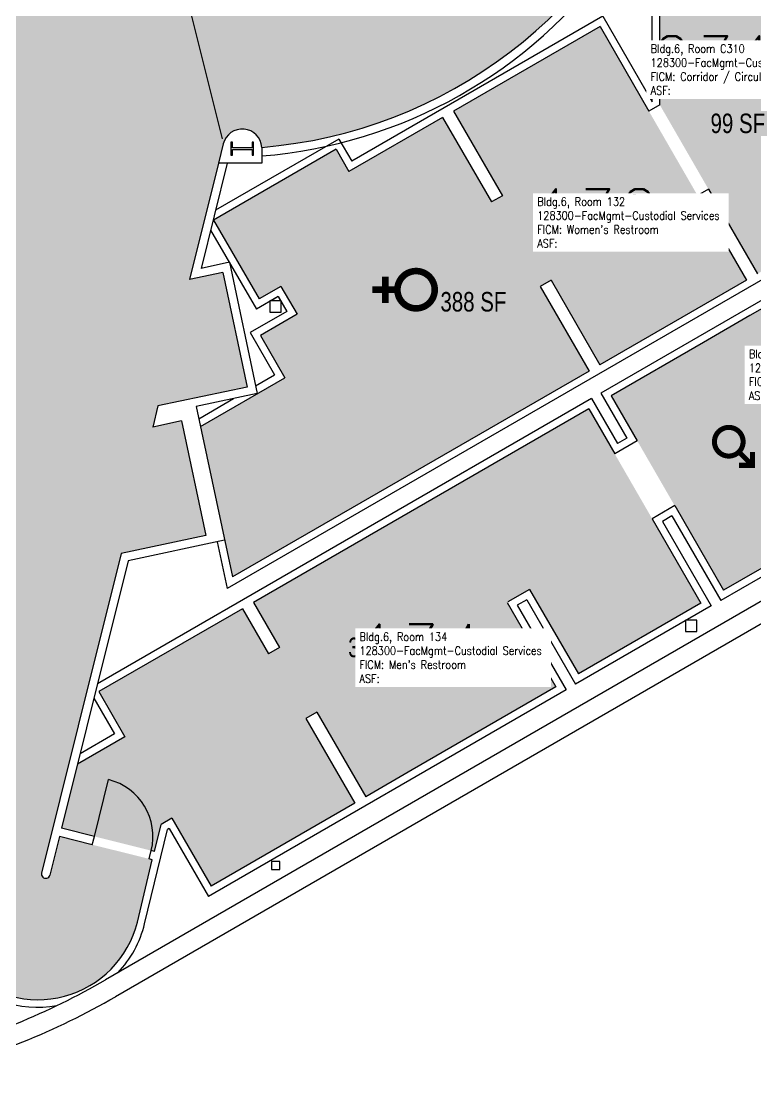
# Model space of a CAD drawing. Header units: inches. Extents: x -206 to 2362, y 0 to 3821.
# Drawn here: x 1212 to 1664, y 175 to 822 of the extents above; entities that cross this region are included whole.
import ezdxf
from ezdxf.enums import TextEntityAlignment as Align

# ---------------------------------------------------------------- set-up
doc = ezdxf.new("R2010")
doc.units = ezdxf.units.IN
doc.header["$LTSCALE"] = 10
doc.header["$MEASUREMENT"] = 0
doc.layers.get('0').update_dxf_attribs({"linetype": 'CONTINUOUS'})
for name, color, linetype in [('A-COLS', 5, 'CONTINUOUS'), ('A-DOOR', 2, 'CONTINUOUS'), ('A-FLOR', 3, 'CONTINUOUS'), ('A-IDEN-ICON', 4, 'CONTINUOUS'), ('A-IDEN-RNUM', 7, 'CONTINUOUS'), ('A-IDEN-SNUM', 4, 'CONTINUOUS'), ('A-IDEN-VNUM', 4, 'CONTINUOUS'), ('A-WALL', 5, 'CONTINUOUS'), ('AREA-TEXT', 3, 'CONTINUOUS'), ('Rooms-Category-Color', 7, 'CONTINUOUS'), ('Rooms-College-Color', 7, 'CONTINUOUS'), ('Rooms-Department-Color', 7, 'CONTINUOUS'), ('Rooms-Division-Color', 7, 'CONTINUOUS'), ('Rooms-Information', 7, 'CONTINUOUS')]:
    doc.layers.add(name, color=color, linetype=linetype)
doc.styles.add('AREA', font='arial.ttf', dxfattribs={"width": 0.75, "height": 24})
doc.styles.add('ROOMSNUMBER', font='txt', dxfattribs={"height": 0.03})
doc.styles.add('ROOMVNUMBER', font='simplex.shx', dxfattribs={"width": 0.85})

# ---------------------------------------------------------------- blocks, each defined once
blk = doc.blocks.new('CPMEN')
at = {"color": 0, "linetype": 'ByBlock', "const_width": 0.015}
for points in [[(0.05500000000000682, 0.00999999999999801), (0.05500000000000682, 0.04999999999999716), (0.01499999999998636, 0.04999999999999716)], [(0.01505203820042311, 0.01005203820042766), (0.05500000000000682, 0.04999999999999716)]]:
    blk.add_lwpolyline(points, dxfattribs=at)
blk.add_lwpolyline([(-0.05750000000000455, -0.02000000000000313, 1), (0.02750000000000341, -0.02000000000000313, 1)], format="xyb", close=True, dxfattribs=at)
blk = doc.blocks.new('CPWOMEN')
at = {"color": 0, "linetype": 'ByBlock', "const_width": 0.015}
blk.add_lwpolyline([(-0.03750000000002274, 0, 1), (0.04750000000001364, 0, 1)], format="xyb", close=True, dxfattribs=at)
for points in [[(0.004999999999995453, -0.03999999999999915), (0.004999999999995453, -0.1000000000000014)], [(-0.02499999999997726, -0.07000000000000028), (0.03500000000002501, -0.07000000000000028)]]:
    blk.add_lwpolyline(points, dxfattribs=at)

msp = doc.modelspace()

# ---------------------------------------------------------------- hatches: boundary and pattern name
at = {"layer": 'Rooms-Category-Color', "true_color": 0xffe090}
h = msp.add_hatch(color=41, dxfattribs=at)
edge = h.paths.add_edge_path()
edge.add_line((522.8280833726749, 1889.081822263543), (292.0621011583135, 1889.081822246779))
edge.add_line((292.0621011583135, 1889.081822246779), (292.0621774671599, 949.6570187606849))
edge.add_arc((366.0256070984283, 1332.722740717016), 390.1409184650395, 259.0716485736572, 281.2332735823581)
edge.add_line((442.0266154659912, 950.0560672427528), (442.0266938088462, 994.2170698489062))
edge.add_line((442.0266938088462, 994.2170698489062), (445.3417432857677, 994.2170698572882))
edge.add_arc((458.0682841873426, 991.5797835619346), 12.99692741855235, -80.23627871929023, 168.292461223364, ccw=False)
edge.add_arc((745.9201132249036, 1034.652668471543), 291.0625000486428, 191.0690351508575, 265.3027106782101)
edge.add_arc((734.0620212387762, 743.8318222184863), 12.00000000881914, 14.000000214144677, 176.4838967343387, ccw=False)
edge.add_line((745.705569951795, 746.734885011334), (766.5033063357696, 663.319720369298))
edge.add_line((766.5033063357696, 663.319720369298), (748.8966495385394, 667.0621308074333))
edge.add_line((748.8966495385394, 667.0621308074333), (733.9270077859983, 596.635503559839))
edge.add_line((733.9270077859983, 596.635503559839), (785.8830258352682, 585.5919110155664))
edge.add_line((785.8830258352682, 585.5919110155664), (857.4659538110718, 298.4884683941491))
edge.add_arc((854.9189275220499, 297.8534234179129), 2.625000007392669, -166.0000001429603, 13.999999966225118, ccw=False)
edge.add_line((852.3719012318179, 297.2183784465306), (846.4599349191412, 320.9299802673049))
edge.add_line((846.4599349191412, 320.9299802673049), (789.3666596924886, 306.6950279851444))
edge.add_line((789.3666596924886, 306.6950279851444), (798.5587018569931, 268.3830662048422))
edge.add_arc((859.6873326506554, 283.6241455070281), 63.00000000796349, 193.9999998851625, 377.0000001278935)
edge.add_arc((935.7291602040875, 307.0260956386085), 16.56188103800923, 27.74403708146008, 197.5082666990356, ccw=False)
edge.add_line((950.3870226470754, 314.7360224942677), (933.7984149223194, 307.6945762722753))
edge.add_line((933.7984149223194, 307.6945762722753), (954.0554437404498, 259.9720070497133))
edge.add_line((954.0554437404498, 259.9720070497133), (954.0554437180981, 189.9825093490072))
edge.add_line((954.0554437180981, 189.9825093490072), (1128.031097932719, 189.9825093713589))
edge.add_line((1128.031097932719, 189.9825093713589), (1128.031097932719, 259.9720070636831))
edge.add_line((1128.031097932719, 259.9720070636831), (1148.288126739673, 307.6945762778632))
edge.add_line((1148.288126739673, 307.6945762778632), (1131.719039383344, 314.7277365918271))
edge.add_arc((1146.314882465126, 306.8965518396478), 16.56399981558675, -17.036695201578027, 151.7848723654192, ccw=False)
edge.add_arc((1222.399209035239, 283.6241456976767), 62.99999999148631, 163.0000000302344, 345.9999997909923)
edge.add_line((1283.527839726768, 268.3830660539679), (1292.719881935976, 306.6950280047022))
edge.add_line((1292.719881935976, 306.6950280047022), (1235.626606742851, 320.9299802840687))
edge.add_line((1235.626606742851, 320.9299802840687), (1229.714640418999, 297.2183784660883))
edge.add_arc((1227.167614140506, 297.8534234425238), 2.624999997224659, 165.9999999664085, 345.9999999739555, ccw=False)
edge.add_line((1224.620587862097, 298.4884684192948), (1273.593843094073, 494.9094667690806))
edge.add_line((1273.593843094073, 494.9094667690806), (1325.549861109816, 505.9530593189411))
edge.add_line((1325.549861109816, 505.9530593189411), (1310.580219390802, 576.3796865749173))
edge.add_line((1310.580219390802, 576.3796865749173), (1292.97356257122, 572.6372761311941))
edge.add_line((1292.97356257122, 572.6372761311941), (1296.203515815549, 585.5919110267423))
edge.add_line((1296.203515815549, 585.5919110267423), (1351.021980608813, 597.2439354308881))
edge.add_line((1351.021980608813, 597.2439354308881), (1336.052338845097, 667.6705626896583))
edge.add_line((1336.052338845097, 667.6705626896583), (1315.58323528152, 663.3197204056196))
edge.add_line((1315.58323528152, 663.3197204056196), (1336.38097167667, 746.7348850420676))
edge.add_arc((1348.024520393836, 743.831822293471), 12.00000000213751, 3.516103069305416, 165.9999999956523, ccw=False)
edge.add_arc((1336.166428386145, 1034.652668478315), 291.0625000234026, 274.697289325638, 348.9309648580207)
edge.add_arc((1624.041932836993, 991.5516376989203), 12.97323463450262, -20.15379874490759, 260.1121511602333, ccw=False)
edge.add_line((1636.220831281506, 987.0818223156966), (1640.059847786091, 987.0818223184906))
edge.add_line((1640.059847786091, 987.0818223184906), (1640.059847786091, 952.4229856166057))
edge.add_arc((1716.06093448474, 1248.31838034549), 305.4999996745299, 255.5949023680287, 284.0108953559708)
edge.add_line((1790.024440369569, 951.9070958127268), (1790.024440369569, 994.9568223240785))
edge.add_line((1790.024440369569, 994.9568223240785), (1802.024440380745, 994.9568223212846))
edge.add_line((1802.024440380745, 994.9568223212846), (1802.024440369569, 1314.956822319422))
edge.add_line((1802.024440369569, 1314.956822319422), (1790.024440369569, 1314.956822322216))
edge.add_line((1790.024440369569, 1314.956822322216), (1790.024440336041, 1889.081822330598))
edge.add_line((1790.024440336041, 1889.081822330598), (1559.25845812168, 1889.081822308246))
edge.add_line((1559.25845812168, 1889.081822308246), (1576.646729393862, 1811.081822316628))
edge.add_line((1576.646729393862, 1811.081822316628), (1642.059847733937, 1811.081822316628))
edge.add_line((1642.059847733937, 1811.081822316628), (1642.059847778641, 1272.399585442152))
edge.add_line((1642.059847778641, 1272.399585442152), (1581.480138010345, 1291.258598993998))
edge.add_line((1581.480138010345, 1291.258598993998), (1537.639517570846, 1247.417978571262))
edge.add_line((1537.639517570846, 1247.417978571262), (1571.050312980078, 1216.482056903187))
edge.add_line((1571.050312980078, 1216.482056903187), (1626.180743805133, 1199.804247917142))
edge.add_line((1626.180743805133, 1199.804247917142), (1626.180743816309, 1201.926409046631))
edge.add_line((1626.180743816309, 1201.926409046631), (1636.251597504131, 1198.879819852766))
edge.add_line((1636.251597504131, 1198.879819852766), (1636.805743797682, 1157.691594820004))
edge.add_arc((1638.603380981301, 1085.714039485807), 71.99999980091143, 91.4306628849015, 148.1927715606696)
edge.add_arc((1193.794794308148, 1267.605938463735), 409.737525609874, 301.94369559614995, 339.432766706483, ccw=False)
edge.add_arc((1066.270145363172, 1494.1842907992), 669.5778584787607, 267.84082524363845, 300.94538891969245, ccw=False)
edge.add_arc((1016.128783117392, 1494.652140254711), 670.0336875073581, 239.0524034126949, 272.1309736764644, ccw=False)
edge.add_arc((882.2437715637682, 1260.2696122659), 400.2081340498538, 200.9535195853367, 238.2352973060799, ccw=False)
edge.add_arc((451.7867926409824, 1095.126635893605), 60.84061876715938, 21.22312479526014, 95.4287446635261)
edge.add_line((446.0307977413759, 1155.694361743983), (446.0307977525517, 1198.379407434259))
edge.add_line((446.0307977525517, 1198.379407434259), (446.0307977637276, 1313.694361747708))
edge.add_line((446.0307977637276, 1313.694361747708), (440.0266937827691, 1313.694361744914))
edge.add_line((440.0266937827691, 1313.694361744914), (440.0266937604174, 1811.081822260749))
edge.add_line((440.0266937604174, 1811.081822260749), (505.4398121228442, 1811.081822260749))
edge.add_line((505.4398121228442, 1811.081822260749), (522.8280833726749, 1889.081822263543))
at = {"layer": 'Rooms-Category-Color', "true_color": 0xadadad}
for points in [[(1604.710276643746, 770.7460924037732), (1664.710276666097, 666.8230439345352), (1700.710276688449, 687.6076536127366), (1700.710276677273, 765.5822223206051), (1700.710276654921, 851.8318223222159), (1604.710276654921, 851.8318223194219)], [(1561.220240916125, 607.073043928016), (1531.220240949653, 659.0345681500621), (1537.931937797926, 662.9095681509934), (1567.931937820278, 610.9480439261533), (1657.998579795472, 662.9480439168401), (1597.998579761945, 766.8710923637263), (1567.998579806648, 818.8326165997423), (1477.931937820278, 766.8326166090555), (1507.931937797926, 714.8710923870094), (1501.220240916125, 710.9960923665203), (1471.220240916125, 762.9576165997423), (1413.629551558755, 729.7076166006736), (1405.739565386437, 743.3734735571779), (1330.395355268382, 699.8734735404141), (1358.395355264656, 651.3760509439744), (1371.818749017082, 659.1260509290732), (1381.708735193126, 641.9960923665203), (1359.192074707709, 628.9960923674516), (1374.206331386231, 602.990636923816), (1322.285724162124, 573.014260365162), (1341.9545068359, 480.4799132938497)], [(1887.094358357601, 630.0943763977848), (1900.998582824133, 638.1219841274433), (1900.998582812957, 645.5822223429568), (1900.998582824133, 699.582222328987), (1825.450838058256, 699.582222328987), (1746.548070284538, 654.0276881265454), (1739.836373413913, 650.1526881200261), (1723.836373417638, 677.8655010466464), (1688.762344556861, 657.6155010410585), (1660.183506264351, 641.1155010382645), (1631.604667915963, 624.6155010466464), (1574.880003991537, 591.8655010373332), (1590.880003976636, 564.1526881135069), (1643.880003969185, 472.3539953338914), (1719.224214109592, 515.8539953143336), (1689.224214120768, 567.8155195475556), (1703.080620556138, 575.8155195484869), (1733.08062057849, 523.8539953236468), (1792.836373428814, 558.3539953292347), (1762.83637343999, 610.3155195512809), (1769.548070299439, 614.1905195522122), (1792.048070288263, 575.2193763912655), (1798.759767192416, 579.094376383815), (1810.75976718124, 558.3097666776739), (1899.094358368777, 609.3097667056136)], [(1364.197854558937, 433.2776880967431), (1348.197854562663, 460.9905010317452), (1259.863263352774, 409.9905010177754), (1275.863263360225, 382.2776880911551), (1246.728349282406, 365.4566376018338), (1236.896696682088, 326.0240328493528), (1293.989971875213, 311.7890805588104), (1298.098089347593, 328.2658398072235), (1304.809786229394, 332.1408398165368), (1328.863263375126, 290.4789953003637), (1417.197854551487, 341.4789953059517), (1387.197854562663, 393.4405195279978), (1393.909551433288, 397.3155195233412), (1423.909551433288, 345.3539953012951), (1452.44113094639, 361.8267104239203), (1540.822980958037, 412.8539952985011), (1510.822980946861, 464.8155195317231), (1524.679387404583, 472.8155195242725), (1554.679387415759, 420.8539952994324), (1630.023597522639, 464.3539953161962), (1577.023597518913, 556.1526881153695), (1561.023597522639, 583.8655010364018), (1354.909551422112, 464.8655010215007), (1370.909551429562, 437.1526881116442)]]:
    msp.add_hatch(color=253, dxfattribs=at).paths.add_polyline_path(points)
at = {"layer": 'Rooms-College-Color', "true_color": 0x80bc67}
h = msp.add_hatch(color=83, dxfattribs=at)
edge = h.paths.add_edge_path()
edge.add_line((522.8280833726749, 1889.081822263543), (292.0621011583135, 1889.081822246779))
edge.add_line((292.0621011583135, 1889.081822246779), (292.0621774671599, 949.6570187606849))
edge.add_arc((366.0256070984283, 1332.722740717016), 390.1409184650395, 259.0716485736572, 281.2332735823581)
edge.add_line((442.0266154659912, 950.0560672427528), (442.0266938088462, 994.2170698489062))
edge.add_line((442.0266938088462, 994.2170698489062), (445.3417432857677, 994.2170698572882))
edge.add_arc((458.0682841873426, 991.5797835619346), 12.99692741855235, -80.23627871929023, 168.292461223364, ccw=False)
edge.add_arc((745.9201132249036, 1034.652668471543), 291.0625000486428, 191.0690351508575, 265.3027106782101)
edge.add_arc((734.0620212387762, 743.8318222184863), 12.00000000881914, 14.000000214144677, 176.4838967343387, ccw=False)
edge.add_line((745.705569951795, 746.734885011334), (766.5033063357696, 663.319720369298))
edge.add_line((766.5033063357696, 663.319720369298), (748.8966495385394, 667.0621308074333))
edge.add_line((748.8966495385394, 667.0621308074333), (733.9270077859983, 596.635503559839))
edge.add_line((733.9270077859983, 596.635503559839), (785.8830258352682, 585.5919110155664))
edge.add_line((785.8830258352682, 585.5919110155664), (857.4659538110718, 298.4884683941491))
edge.add_arc((854.9189275220499, 297.8534234179129), 2.625000007392669, -166.0000001429603, 13.999999966225118, ccw=False)
edge.add_line((852.3719012318179, 297.2183784465306), (846.4599349191412, 320.9299802673049))
edge.add_line((846.4599349191412, 320.9299802673049), (789.3666596924886, 306.6950279851444))
edge.add_line((789.3666596924886, 306.6950279851444), (798.5587018569931, 268.3830662048422))
edge.add_arc((859.6873326506554, 283.6241455070281), 63.00000000796349, 193.9999998851625, 377.0000001278935)
edge.add_arc((935.7291602040875, 307.0260956386085), 16.56188103800923, 27.74403708146008, 197.5082666990356, ccw=False)
edge.add_line((950.3870226470754, 314.7360224942677), (933.7984149223194, 307.6945762722753))
edge.add_line((933.7984149223194, 307.6945762722753), (954.0554437404498, 259.9720070497133))
edge.add_line((954.0554437404498, 259.9720070497133), (954.0554437180981, 189.9825093490072))
edge.add_line((954.0554437180981, 189.9825093490072), (1128.031097932719, 189.9825093713589))
edge.add_line((1128.031097932719, 189.9825093713589), (1128.031097932719, 259.9720070636831))
edge.add_line((1128.031097932719, 259.9720070636831), (1148.288126739673, 307.6945762778632))
edge.add_line((1148.288126739673, 307.6945762778632), (1131.719039383344, 314.7277365918271))
edge.add_arc((1146.314882465126, 306.8965518396478), 16.56399981558675, -17.036695201578027, 151.7848723654192, ccw=False)
edge.add_arc((1222.399209035239, 283.6241456976767), 62.99999999148631, 163.0000000302344, 345.9999997909923)
edge.add_line((1283.527839726768, 268.3830660539679), (1292.719881935976, 306.6950280047022))
edge.add_line((1292.719881935976, 306.6950280047022), (1235.626606742851, 320.9299802840687))
edge.add_line((1235.626606742851, 320.9299802840687), (1229.714640418999, 297.2183784660883))
edge.add_arc((1227.167614140506, 297.8534234425238), 2.624999997224659, 165.9999999664085, 345.9999999739555, ccw=False)
edge.add_line((1224.620587862097, 298.4884684192948), (1273.593843094073, 494.9094667690806))
edge.add_line((1273.593843094073, 494.9094667690806), (1325.549861109816, 505.9530593189411))
edge.add_line((1325.549861109816, 505.9530593189411), (1310.580219390802, 576.3796865749173))
edge.add_line((1310.580219390802, 576.3796865749173), (1292.97356257122, 572.6372761311941))
edge.add_line((1292.97356257122, 572.6372761311941), (1296.203515815549, 585.5919110267423))
edge.add_line((1296.203515815549, 585.5919110267423), (1351.021980608813, 597.2439354308881))
edge.add_line((1351.021980608813, 597.2439354308881), (1336.052338845097, 667.6705626896583))
edge.add_line((1336.052338845097, 667.6705626896583), (1315.58323528152, 663.3197204056196))
edge.add_line((1315.58323528152, 663.3197204056196), (1336.38097167667, 746.7348850420676))
edge.add_arc((1348.024520393836, 743.831822293471), 12.00000000213751, 3.516103069305416, 165.9999999956523, ccw=False)
edge.add_arc((1336.166428386145, 1034.652668478315), 291.0625000234026, 274.697289325638, 348.9309648580207)
edge.add_arc((1624.041932836993, 991.5516376989203), 12.97323463450262, -20.15379874490759, 260.1121511602333, ccw=False)
edge.add_line((1636.220831281506, 987.0818223156966), (1640.059847786091, 987.0818223184906))
edge.add_line((1640.059847786091, 987.0818223184906), (1640.059847786091, 952.4229856166057))
edge.add_arc((1716.06093448474, 1248.31838034549), 305.4999996745299, 255.5949023680287, 284.0108953559708)
edge.add_line((1790.024440369569, 951.9070958127268), (1790.024440369569, 994.9568223240785))
edge.add_line((1790.024440369569, 994.9568223240785), (1802.024440380745, 994.9568223212846))
edge.add_line((1802.024440380745, 994.9568223212846), (1802.024440369569, 1314.956822319422))
edge.add_line((1802.024440369569, 1314.956822319422), (1790.024440369569, 1314.956822322216))
edge.add_line((1790.024440369569, 1314.956822322216), (1790.024440336041, 1889.081822330598))
edge.add_line((1790.024440336041, 1889.081822330598), (1559.25845812168, 1889.081822308246))
edge.add_line((1559.25845812168, 1889.081822308246), (1576.646729393862, 1811.081822316628))
edge.add_line((1576.646729393862, 1811.081822316628), (1642.059847733937, 1811.081822316628))
edge.add_line((1642.059847733937, 1811.081822316628), (1642.059847778641, 1272.399585442152))
edge.add_line((1642.059847778641, 1272.399585442152), (1581.480138010345, 1291.258598993998))
edge.add_line((1581.480138010345, 1291.258598993998), (1537.639517570846, 1247.417978571262))
edge.add_line((1537.639517570846, 1247.417978571262), (1571.050312980078, 1216.482056903187))
edge.add_line((1571.050312980078, 1216.482056903187), (1626.180743805133, 1199.804247917142))
edge.add_line((1626.180743805133, 1199.804247917142), (1626.180743816309, 1201.926409046631))
edge.add_line((1626.180743816309, 1201.926409046631), (1636.251597504131, 1198.879819852766))
edge.add_line((1636.251597504131, 1198.879819852766), (1636.805743797682, 1157.691594820004))
edge.add_arc((1638.603380981301, 1085.714039485807), 71.99999980091143, 91.4306628849015, 148.1927715606696)
edge.add_arc((1193.794794308148, 1267.605938463735), 409.737525609874, 301.94369559614995, 339.432766706483, ccw=False)
edge.add_arc((1066.270145363172, 1494.1842907992), 669.5778584787607, 267.84082524363845, 300.94538891969245, ccw=False)
edge.add_arc((1016.128783117392, 1494.652140254711), 670.0336875073581, 239.0524034126949, 272.1309736764644, ccw=False)
edge.add_arc((882.2437715637682, 1260.2696122659), 400.2081340498538, 200.9535195853367, 238.2352973060799, ccw=False)
edge.add_arc((451.7867926409824, 1095.126635893605), 60.84061876715938, 21.22312479526014, 95.4287446635261)
edge.add_line((446.0307977413759, 1155.694361743983), (446.0307977525517, 1198.379407434259))
edge.add_line((446.0307977525517, 1198.379407434259), (446.0307977637276, 1313.694361747708))
edge.add_line((446.0307977637276, 1313.694361747708), (440.0266937827691, 1313.694361744914))
edge.add_line((440.0266937827691, 1313.694361744914), (440.0266937604174, 1811.081822260749))
edge.add_line((440.0266937604174, 1811.081822260749), (505.4398121228442, 1811.081822260749))
edge.add_line((505.4398121228442, 1811.081822260749), (522.8280833726749, 1889.081822263543))
at = {"layer": 'Rooms-College-Color', "true_color": 0xadadad}
for points in [[(1604.710276643746, 770.7460924037732), (1664.710276666097, 666.8230439345352), (1700.710276688449, 687.6076536127366), (1700.710276677273, 765.5822223206051), (1700.710276654921, 851.8318223222159), (1604.710276654921, 851.8318223194219)], [(1561.220240916125, 607.073043928016), (1531.220240949653, 659.0345681500621), (1537.931937797926, 662.9095681509934), (1567.931937820278, 610.9480439261533), (1657.998579795472, 662.9480439168401), (1597.998579761945, 766.8710923637263), (1567.998579806648, 818.8326165997423), (1477.931937820278, 766.8326166090555), (1507.931937797926, 714.8710923870094), (1501.220240916125, 710.9960923665203), (1471.220240916125, 762.9576165997423), (1413.629551558755, 729.7076166006736), (1405.739565386437, 743.3734735571779), (1330.395355268382, 699.8734735404141), (1358.395355264656, 651.3760509439744), (1371.818749017082, 659.1260509290732), (1381.708735193126, 641.9960923665203), (1359.192074707709, 628.9960923674516), (1374.206331386231, 602.990636923816), (1322.285724162124, 573.014260365162), (1341.9545068359, 480.4799132938497)], [(1887.094358357601, 630.0943763977848), (1900.998582824133, 638.1219841274433), (1900.998582812957, 645.5822223429568), (1900.998582824133, 699.582222328987), (1825.450838058256, 699.582222328987), (1746.548070284538, 654.0276881265454), (1739.836373413913, 650.1526881200261), (1723.836373417638, 677.8655010466464), (1688.762344556861, 657.6155010410585), (1660.183506264351, 641.1155010382645), (1631.604667915963, 624.6155010466464), (1574.880003991537, 591.8655010373332), (1590.880003976636, 564.1526881135069), (1643.880003969185, 472.3539953338914), (1719.224214109592, 515.8539953143336), (1689.224214120768, 567.8155195475556), (1703.080620556138, 575.8155195484869), (1733.08062057849, 523.8539953236468), (1792.836373428814, 558.3539953292347), (1762.83637343999, 610.3155195512809), (1769.548070299439, 614.1905195522122), (1792.048070288263, 575.2193763912655), (1798.759767192416, 579.094376383815), (1810.75976718124, 558.3097666776739), (1899.094358368777, 609.3097667056136)], [(1364.197854558937, 433.2776880967431), (1348.197854562663, 460.9905010317452), (1259.863263352774, 409.9905010177754), (1275.863263360225, 382.2776880911551), (1246.728349282406, 365.4566376018338), (1236.896696682088, 326.0240328493528), (1293.989971875213, 311.7890805588104), (1298.098089347593, 328.2658398072235), (1304.809786229394, 332.1408398165368), (1328.863263375126, 290.4789953003637), (1417.197854551487, 341.4789953059517), (1387.197854562663, 393.4405195279978), (1393.909551433288, 397.3155195233412), (1423.909551433288, 345.3539953012951), (1452.44113094639, 361.8267104239203), (1540.822980958037, 412.8539952985011), (1510.822980946861, 464.8155195317231), (1524.679387404583, 472.8155195242725), (1554.679387415759, 420.8539952994324), (1630.023597522639, 464.3539953161962), (1577.023597518913, 556.1526881153695), (1561.023597522639, 583.8655010364018), (1354.909551422112, 464.8655010215007), (1370.909551429562, 437.1526881116442)]]:
    msp.add_hatch(color=253, dxfattribs=at).paths.add_polyline_path(points)
at = {"layer": 'Rooms-Department-Color', "true_color": 0x80bc67}
h = msp.add_hatch(color=83, dxfattribs=at)
edge = h.paths.add_edge_path()
edge.add_line((522.8280833726749, 1889.081822263543), (292.0621011583135, 1889.081822246779))
edge.add_line((292.0621011583135, 1889.081822246779), (292.0621774671599, 949.6570187606849))
edge.add_arc((366.0256070984283, 1332.722740717016), 390.1409184650395, 259.0716485736572, 281.2332735823581)
edge.add_line((442.0266154659912, 950.0560672427528), (442.0266938088462, 994.2170698489062))
edge.add_line((442.0266938088462, 994.2170698489062), (445.3417432857677, 994.2170698572882))
edge.add_arc((458.0682841873426, 991.5797835619346), 12.99692741855235, -80.23627871929023, 168.292461223364, ccw=False)
edge.add_arc((745.9201132249036, 1034.652668471543), 291.0625000486428, 191.0690351508575, 265.3027106782101)
edge.add_arc((734.0620212387762, 743.8318222184863), 12.00000000881914, 14.000000214144677, 176.4838967343387, ccw=False)
edge.add_line((745.705569951795, 746.734885011334), (766.5033063357696, 663.319720369298))
edge.add_line((766.5033063357696, 663.319720369298), (748.8966495385394, 667.0621308074333))
edge.add_line((748.8966495385394, 667.0621308074333), (733.9270077859983, 596.635503559839))
edge.add_line((733.9270077859983, 596.635503559839), (785.8830258352682, 585.5919110155664))
edge.add_line((785.8830258352682, 585.5919110155664), (857.4659538110718, 298.4884683941491))
edge.add_arc((854.9189275220499, 297.8534234179129), 2.625000007392669, -166.0000001429603, 13.999999966225118, ccw=False)
edge.add_line((852.3719012318179, 297.2183784465306), (846.4599349191412, 320.9299802673049))
edge.add_line((846.4599349191412, 320.9299802673049), (789.3666596924886, 306.6950279851444))
edge.add_line((789.3666596924886, 306.6950279851444), (798.5587018569931, 268.3830662048422))
edge.add_arc((859.6873326506554, 283.6241455070281), 63.00000000796349, 193.9999998851625, 377.0000001278935)
edge.add_arc((935.7291602040875, 307.0260956386085), 16.56188103800923, 27.74403708146008, 197.5082666990356, ccw=False)
edge.add_line((950.3870226470754, 314.7360224942677), (933.7984149223194, 307.6945762722753))
edge.add_line((933.7984149223194, 307.6945762722753), (954.0554437404498, 259.9720070497133))
edge.add_line((954.0554437404498, 259.9720070497133), (954.0554437180981, 189.9825093490072))
edge.add_line((954.0554437180981, 189.9825093490072), (1128.031097932719, 189.9825093713589))
edge.add_line((1128.031097932719, 189.9825093713589), (1128.031097932719, 259.9720070636831))
edge.add_line((1128.031097932719, 259.9720070636831), (1148.288126739673, 307.6945762778632))
edge.add_line((1148.288126739673, 307.6945762778632), (1131.719039383344, 314.7277365918271))
edge.add_arc((1146.314882465126, 306.8965518396478), 16.56399981558675, -17.036695201578027, 151.7848723654192, ccw=False)
edge.add_arc((1222.399209035239, 283.6241456976767), 62.99999999148631, 163.0000000302344, 345.9999997909923)
edge.add_line((1283.527839726768, 268.3830660539679), (1292.719881935976, 306.6950280047022))
edge.add_line((1292.719881935976, 306.6950280047022), (1235.626606742851, 320.9299802840687))
edge.add_line((1235.626606742851, 320.9299802840687), (1229.714640418999, 297.2183784660883))
edge.add_arc((1227.167614140506, 297.8534234425238), 2.624999997224659, 165.9999999664085, 345.9999999739555, ccw=False)
edge.add_line((1224.620587862097, 298.4884684192948), (1273.593843094073, 494.9094667690806))
edge.add_line((1273.593843094073, 494.9094667690806), (1325.549861109816, 505.9530593189411))
edge.add_line((1325.549861109816, 505.9530593189411), (1310.580219390802, 576.3796865749173))
edge.add_line((1310.580219390802, 576.3796865749173), (1292.97356257122, 572.6372761311941))
edge.add_line((1292.97356257122, 572.6372761311941), (1296.203515815549, 585.5919110267423))
edge.add_line((1296.203515815549, 585.5919110267423), (1351.021980608813, 597.2439354308881))
edge.add_line((1351.021980608813, 597.2439354308881), (1336.052338845097, 667.6705626896583))
edge.add_line((1336.052338845097, 667.6705626896583), (1315.58323528152, 663.3197204056196))
edge.add_line((1315.58323528152, 663.3197204056196), (1336.38097167667, 746.7348850420676))
edge.add_arc((1348.024520393836, 743.831822293471), 12.00000000213751, 3.516103069305416, 165.9999999956523, ccw=False)
edge.add_arc((1336.166428386145, 1034.652668478315), 291.0625000234026, 274.697289325638, 348.9309648580207)
edge.add_arc((1624.041932836993, 991.5516376989203), 12.97323463450262, -20.15379874490759, 260.1121511602333, ccw=False)
edge.add_line((1636.220831281506, 987.0818223156966), (1640.059847786091, 987.0818223184906))
edge.add_line((1640.059847786091, 987.0818223184906), (1640.059847786091, 952.4229856166057))
edge.add_arc((1716.06093448474, 1248.31838034549), 305.4999996745299, 255.5949023680287, 284.0108953559708)
edge.add_line((1790.024440369569, 951.9070958127268), (1790.024440369569, 994.9568223240785))
edge.add_line((1790.024440369569, 994.9568223240785), (1802.024440380745, 994.9568223212846))
edge.add_line((1802.024440380745, 994.9568223212846), (1802.024440369569, 1314.956822319422))
edge.add_line((1802.024440369569, 1314.956822319422), (1790.024440369569, 1314.956822322216))
edge.add_line((1790.024440369569, 1314.956822322216), (1790.024440336041, 1889.081822330598))
edge.add_line((1790.024440336041, 1889.081822330598), (1559.25845812168, 1889.081822308246))
edge.add_line((1559.25845812168, 1889.081822308246), (1576.646729393862, 1811.081822316628))
edge.add_line((1576.646729393862, 1811.081822316628), (1642.059847733937, 1811.081822316628))
edge.add_line((1642.059847733937, 1811.081822316628), (1642.059847778641, 1272.399585442152))
edge.add_line((1642.059847778641, 1272.399585442152), (1581.480138010345, 1291.258598993998))
edge.add_line((1581.480138010345, 1291.258598993998), (1537.639517570846, 1247.417978571262))
edge.add_line((1537.639517570846, 1247.417978571262), (1571.050312980078, 1216.482056903187))
edge.add_line((1571.050312980078, 1216.482056903187), (1626.180743805133, 1199.804247917142))
edge.add_line((1626.180743805133, 1199.804247917142), (1626.180743816309, 1201.926409046631))
edge.add_line((1626.180743816309, 1201.926409046631), (1636.251597504131, 1198.879819852766))
edge.add_line((1636.251597504131, 1198.879819852766), (1636.805743797682, 1157.691594820004))
edge.add_arc((1638.603380981301, 1085.714039485807), 71.99999980091143, 91.4306628849015, 148.1927715606696)
edge.add_arc((1193.794794308148, 1267.605938463735), 409.737525609874, 301.94369559614995, 339.432766706483, ccw=False)
edge.add_arc((1066.270145363172, 1494.1842907992), 669.5778584787607, 267.84082524363845, 300.94538891969245, ccw=False)
edge.add_arc((1016.128783117392, 1494.652140254711), 670.0336875073581, 239.0524034126949, 272.1309736764644, ccw=False)
edge.add_arc((882.2437715637682, 1260.2696122659), 400.2081340498538, 200.9535195853367, 238.2352973060799, ccw=False)
edge.add_arc((451.7867926409824, 1095.126635893605), 60.84061876715938, 21.22312479526014, 95.4287446635261)
edge.add_line((446.0307977413759, 1155.694361743983), (446.0307977525517, 1198.379407434259))
edge.add_line((446.0307977525517, 1198.379407434259), (446.0307977637276, 1313.694361747708))
edge.add_line((446.0307977637276, 1313.694361747708), (440.0266937827691, 1313.694361744914))
edge.add_line((440.0266937827691, 1313.694361744914), (440.0266937604174, 1811.081822260749))
edge.add_line((440.0266937604174, 1811.081822260749), (505.4398121228442, 1811.081822260749))
edge.add_line((505.4398121228442, 1811.081822260749), (522.8280833726749, 1889.081822263543))
at = {"layer": 'Rooms-Department-Color', "true_color": 0xacacac}
for points in [[(1604.710276643746, 770.7460924037732), (1664.710276666097, 666.8230439345352), (1700.710276688449, 687.6076536127366), (1700.710276677273, 765.5822223206051), (1700.710276654921, 851.8318223222159), (1604.710276654921, 851.8318223194219)], [(1561.220240916125, 607.073043928016), (1531.220240949653, 659.0345681500621), (1537.931937797926, 662.9095681509934), (1567.931937820278, 610.9480439261533), (1657.998579795472, 662.9480439168401), (1597.998579761945, 766.8710923637263), (1567.998579806648, 818.8326165997423), (1477.931937820278, 766.8326166090555), (1507.931937797926, 714.8710923870094), (1501.220240916125, 710.9960923665203), (1471.220240916125, 762.9576165997423), (1413.629551558755, 729.7076166006736), (1405.739565386437, 743.3734735571779), (1330.395355268382, 699.8734735404141), (1358.395355264656, 651.3760509439744), (1371.818749017082, 659.1260509290732), (1381.708735193126, 641.9960923665203), (1359.192074707709, 628.9960923674516), (1374.206331386231, 602.990636923816), (1322.285724162124, 573.014260365162), (1341.9545068359, 480.4799132938497)], [(1887.094358357601, 630.0943763977848), (1900.998582824133, 638.1219841274433), (1900.998582812957, 645.5822223429568), (1900.998582824133, 699.582222328987), (1825.450838058256, 699.582222328987), (1746.548070284538, 654.0276881265454), (1739.836373413913, 650.1526881200261), (1723.836373417638, 677.8655010466464), (1688.762344556861, 657.6155010410585), (1660.183506264351, 641.1155010382645), (1631.604667915963, 624.6155010466464), (1574.880003991537, 591.8655010373332), (1590.880003976636, 564.1526881135069), (1643.880003969185, 472.3539953338914), (1719.224214109592, 515.8539953143336), (1689.224214120768, 567.8155195475556), (1703.080620556138, 575.8155195484869), (1733.08062057849, 523.8539953236468), (1792.836373428814, 558.3539953292347), (1762.83637343999, 610.3155195512809), (1769.548070299439, 614.1905195522122), (1792.048070288263, 575.2193763912655), (1798.759767192416, 579.094376383815), (1810.75976718124, 558.3097666776739), (1899.094358368777, 609.3097667056136)], [(1364.197854558937, 433.2776880967431), (1348.197854562663, 460.9905010317452), (1259.863263352774, 409.9905010177754), (1275.863263360225, 382.2776880911551), (1246.728349282406, 365.4566376018338), (1236.896696682088, 326.0240328493528), (1293.989971875213, 311.7890805588104), (1298.098089347593, 328.2658398072235), (1304.809786229394, 332.1408398165368), (1328.863263375126, 290.4789953003637), (1417.197854551487, 341.4789953059517), (1387.197854562663, 393.4405195279978), (1393.909551433288, 397.3155195233412), (1423.909551433288, 345.3539953012951), (1452.44113094639, 361.8267104239203), (1540.822980958037, 412.8539952985011), (1510.822980946861, 464.8155195317231), (1524.679387404583, 472.8155195242725), (1554.679387415759, 420.8539952994324), (1630.023597522639, 464.3539953161962), (1577.023597518913, 556.1526881153695), (1561.023597522639, 583.8655010364018), (1354.909551422112, 464.8655010215007), (1370.909551429562, 437.1526881116442)]]:
    msp.add_hatch(color=253, dxfattribs=at).paths.add_polyline_path(points)
at = {"layer": 'Rooms-Division-Color', "true_color": 0x80bc67}
h = msp.add_hatch(color=83, dxfattribs=at)
edge = h.paths.add_edge_path()
edge.add_line((522.8280833726749, 1889.081822263543), (292.0621011583135, 1889.081822246779))
edge.add_line((292.0621011583135, 1889.081822246779), (292.0621774671599, 949.6570187606849))
edge.add_arc((366.0256070984283, 1332.722740717016), 390.1409184650395, 259.0716485736572, 281.2332735823581)
edge.add_line((442.0266154659912, 950.0560672427528), (442.0266938088462, 994.2170698489062))
edge.add_line((442.0266938088462, 994.2170698489062), (445.3417432857677, 994.2170698572882))
edge.add_arc((458.0682841873426, 991.5797835619346), 12.99692741855235, -80.23627871929023, 168.292461223364, ccw=False)
edge.add_arc((745.9201132249036, 1034.652668471543), 291.0625000486428, 191.0690351508575, 265.3027106782101)
edge.add_arc((734.0620212387762, 743.8318222184863), 12.00000000881914, 14.000000214144677, 176.4838967343387, ccw=False)
edge.add_line((745.705569951795, 746.734885011334), (766.5033063357696, 663.319720369298))
edge.add_line((766.5033063357696, 663.319720369298), (748.8966495385394, 667.0621308074333))
edge.add_line((748.8966495385394, 667.0621308074333), (733.9270077859983, 596.635503559839))
edge.add_line((733.9270077859983, 596.635503559839), (785.8830258352682, 585.5919110155664))
edge.add_line((785.8830258352682, 585.5919110155664), (857.4659538110718, 298.4884683941491))
edge.add_arc((854.9189275220499, 297.8534234179129), 2.625000007392669, -166.0000001429603, 13.999999966225118, ccw=False)
edge.add_line((852.3719012318179, 297.2183784465306), (846.4599349191412, 320.9299802673049))
edge.add_line((846.4599349191412, 320.9299802673049), (789.3666596924886, 306.6950279851444))
edge.add_line((789.3666596924886, 306.6950279851444), (798.5587018569931, 268.3830662048422))
edge.add_arc((859.6873326506554, 283.6241455070281), 63.00000000796349, 193.9999998851625, 377.0000001278935)
edge.add_arc((935.7291602040875, 307.0260956386085), 16.56188103800923, 27.74403708146008, 197.5082666990356, ccw=False)
edge.add_line((950.3870226470754, 314.7360224942677), (933.7984149223194, 307.6945762722753))
edge.add_line((933.7984149223194, 307.6945762722753), (954.0554437404498, 259.9720070497133))
edge.add_line((954.0554437404498, 259.9720070497133), (954.0554437180981, 189.9825093490072))
edge.add_line((954.0554437180981, 189.9825093490072), (1128.031097932719, 189.9825093713589))
edge.add_line((1128.031097932719, 189.9825093713589), (1128.031097932719, 259.9720070636831))
edge.add_line((1128.031097932719, 259.9720070636831), (1148.288126739673, 307.6945762778632))
edge.add_line((1148.288126739673, 307.6945762778632), (1131.719039383344, 314.7277365918271))
edge.add_arc((1146.314882465126, 306.8965518396478), 16.56399981558675, -17.036695201578027, 151.7848723654192, ccw=False)
edge.add_arc((1222.399209035239, 283.6241456976767), 62.99999999148631, 163.0000000302344, 345.9999997909923)
edge.add_line((1283.527839726768, 268.3830660539679), (1292.719881935976, 306.6950280047022))
edge.add_line((1292.719881935976, 306.6950280047022), (1235.626606742851, 320.9299802840687))
edge.add_line((1235.626606742851, 320.9299802840687), (1229.714640418999, 297.2183784660883))
edge.add_arc((1227.167614140506, 297.8534234425238), 2.624999997224659, 165.9999999664085, 345.9999999739555, ccw=False)
edge.add_line((1224.620587862097, 298.4884684192948), (1273.593843094073, 494.9094667690806))
edge.add_line((1273.593843094073, 494.9094667690806), (1325.549861109816, 505.9530593189411))
edge.add_line((1325.549861109816, 505.9530593189411), (1310.580219390802, 576.3796865749173))
edge.add_line((1310.580219390802, 576.3796865749173), (1292.97356257122, 572.6372761311941))
edge.add_line((1292.97356257122, 572.6372761311941), (1296.203515815549, 585.5919110267423))
edge.add_line((1296.203515815549, 585.5919110267423), (1351.021980608813, 597.2439354308881))
edge.add_line((1351.021980608813, 597.2439354308881), (1336.052338845097, 667.6705626896583))
edge.add_line((1336.052338845097, 667.6705626896583), (1315.58323528152, 663.3197204056196))
edge.add_line((1315.58323528152, 663.3197204056196), (1336.38097167667, 746.7348850420676))
edge.add_arc((1348.024520393836, 743.831822293471), 12.00000000213751, 3.516103069305416, 165.9999999956523, ccw=False)
edge.add_arc((1336.166428386145, 1034.652668478315), 291.0625000234026, 274.697289325638, 348.9309648580207)
edge.add_arc((1624.041932836993, 991.5516376989203), 12.97323463450262, -20.15379874490759, 260.1121511602333, ccw=False)
edge.add_line((1636.220831281506, 987.0818223156966), (1640.059847786091, 987.0818223184906))
edge.add_line((1640.059847786091, 987.0818223184906), (1640.059847786091, 952.4229856166057))
edge.add_arc((1716.06093448474, 1248.31838034549), 305.4999996745299, 255.5949023680287, 284.0108953559708)
edge.add_line((1790.024440369569, 951.9070958127268), (1790.024440369569, 994.9568223240785))
edge.add_line((1790.024440369569, 994.9568223240785), (1802.024440380745, 994.9568223212846))
edge.add_line((1802.024440380745, 994.9568223212846), (1802.024440369569, 1314.956822319422))
edge.add_line((1802.024440369569, 1314.956822319422), (1790.024440369569, 1314.956822322216))
edge.add_line((1790.024440369569, 1314.956822322216), (1790.024440336041, 1889.081822330598))
edge.add_line((1790.024440336041, 1889.081822330598), (1559.25845812168, 1889.081822308246))
edge.add_line((1559.25845812168, 1889.081822308246), (1576.646729393862, 1811.081822316628))
edge.add_line((1576.646729393862, 1811.081822316628), (1642.059847733937, 1811.081822316628))
edge.add_line((1642.059847733937, 1811.081822316628), (1642.059847778641, 1272.399585442152))
edge.add_line((1642.059847778641, 1272.399585442152), (1581.480138010345, 1291.258598993998))
edge.add_line((1581.480138010345, 1291.258598993998), (1537.639517570846, 1247.417978571262))
edge.add_line((1537.639517570846, 1247.417978571262), (1571.050312980078, 1216.482056903187))
edge.add_line((1571.050312980078, 1216.482056903187), (1626.180743805133, 1199.804247917142))
edge.add_line((1626.180743805133, 1199.804247917142), (1626.180743816309, 1201.926409046631))
edge.add_line((1626.180743816309, 1201.926409046631), (1636.251597504131, 1198.879819852766))
edge.add_line((1636.251597504131, 1198.879819852766), (1636.805743797682, 1157.691594820004))
edge.add_arc((1638.603380981301, 1085.714039485807), 71.99999980091143, 91.4306628849015, 148.1927715606696)
edge.add_arc((1193.794794308148, 1267.605938463735), 409.737525609874, 301.94369559614995, 339.432766706483, ccw=False)
edge.add_arc((1066.270145363172, 1494.1842907992), 669.5778584787607, 267.84082524363845, 300.94538891969245, ccw=False)
edge.add_arc((1016.128783117392, 1494.652140254711), 670.0336875073581, 239.0524034126949, 272.1309736764644, ccw=False)
edge.add_arc((882.2437715637682, 1260.2696122659), 400.2081340498538, 200.9535195853367, 238.2352973060799, ccw=False)
edge.add_arc((451.7867926409824, 1095.126635893605), 60.84061876715938, 21.22312479526014, 95.4287446635261)
edge.add_line((446.0307977413759, 1155.694361743983), (446.0307977525517, 1198.379407434259))
edge.add_line((446.0307977525517, 1198.379407434259), (446.0307977637276, 1313.694361747708))
edge.add_line((446.0307977637276, 1313.694361747708), (440.0266937827691, 1313.694361744914))
edge.add_line((440.0266937827691, 1313.694361744914), (440.0266937604174, 1811.081822260749))
edge.add_line((440.0266937604174, 1811.081822260749), (505.4398121228442, 1811.081822260749))
edge.add_line((505.4398121228442, 1811.081822260749), (522.8280833726749, 1889.081822263543))
at = {"layer": 'Rooms-Division-Color', "true_color": 0xadadad}
for points in [[(1604.710276643746, 770.7460924037732), (1664.710276666097, 666.8230439345352), (1700.710276688449, 687.6076536127366), (1700.710276677273, 765.5822223206051), (1700.710276654921, 851.8318223222159), (1604.710276654921, 851.8318223194219)], [(1561.220240916125, 607.073043928016), (1531.220240949653, 659.0345681500621), (1537.931937797926, 662.9095681509934), (1567.931937820278, 610.9480439261533), (1657.998579795472, 662.9480439168401), (1597.998579761945, 766.8710923637263), (1567.998579806648, 818.8326165997423), (1477.931937820278, 766.8326166090555), (1507.931937797926, 714.8710923870094), (1501.220240916125, 710.9960923665203), (1471.220240916125, 762.9576165997423), (1413.629551558755, 729.7076166006736), (1405.739565386437, 743.3734735571779), (1330.395355268382, 699.8734735404141), (1358.395355264656, 651.3760509439744), (1371.818749017082, 659.1260509290732), (1381.708735193126, 641.9960923665203), (1359.192074707709, 628.9960923674516), (1374.206331386231, 602.990636923816), (1322.285724162124, 573.014260365162), (1341.9545068359, 480.4799132938497)], [(1887.094358357601, 630.0943763977848), (1900.998582824133, 638.1219841274433), (1900.998582812957, 645.5822223429568), (1900.998582824133, 699.582222328987), (1825.450838058256, 699.582222328987), (1746.548070284538, 654.0276881265454), (1739.836373413913, 650.1526881200261), (1723.836373417638, 677.8655010466464), (1688.762344556861, 657.6155010410585), (1660.183506264351, 641.1155010382645), (1631.604667915963, 624.6155010466464), (1574.880003991537, 591.8655010373332), (1590.880003976636, 564.1526881135069), (1643.880003969185, 472.3539953338914), (1719.224214109592, 515.8539953143336), (1689.224214120768, 567.8155195475556), (1703.080620556138, 575.8155195484869), (1733.08062057849, 523.8539953236468), (1792.836373428814, 558.3539953292347), (1762.83637343999, 610.3155195512809), (1769.548070299439, 614.1905195522122), (1792.048070288263, 575.2193763912655), (1798.759767192416, 579.094376383815), (1810.75976718124, 558.3097666776739), (1899.094358368777, 609.3097667056136)], [(1364.197854558937, 433.2776880967431), (1348.197854562663, 460.9905010317452), (1259.863263352774, 409.9905010177754), (1275.863263360225, 382.2776880911551), (1246.728349282406, 365.4566376018338), (1236.896696682088, 326.0240328493528), (1293.989971875213, 311.7890805588104), (1298.098089347593, 328.2658398072235), (1304.809786229394, 332.1408398165368), (1328.863263375126, 290.4789953003637), (1417.197854551487, 341.4789953059517), (1387.197854562663, 393.4405195279978), (1393.909551433288, 397.3155195233412), (1423.909551433288, 345.3539953012951), (1452.44113094639, 361.8267104239203), (1540.822980958037, 412.8539952985011), (1510.822980946861, 464.8155195317231), (1524.679387404583, 472.8155195242725), (1554.679387415759, 420.8539952994324), (1630.023597522639, 464.3539953161962), (1577.023597518913, 556.1526881153695), (1561.023597522639, 583.8655010364018), (1354.909551422112, 464.8655010215007), (1370.909551429562, 437.1526881116442)]]:
    msp.add_hatch(color=253, dxfattribs=at).paths.add_polyline_path(points)

# ---------------------------------------------------------------- linework, layer by layer
at = {"layer": 'A-COLS'}
for p, q in [((1342.024520370178, 747.8318223045208), (1341.024520373903, 747.8318223045208)), ((1341.024520373903, 747.8318223045208), (1341.024520373903, 739.8318223035894)), ((1342.024520359002, 744.3318223035894), (1342.024520370178, 747.8318223045208)), ((1354.024520359002, 744.3318223091774), (1342.024520359002, 744.3318223035894)), ((1355.024520366453, 747.8318223045208), (1354.024520359002, 747.8318223045208)), ((1354.024520359002, 747.8318223045208), (1354.024520359002, 744.3318223091774)), ((1355.024520377629, 739.8318223035894), (1355.024520366453, 747.8318223045208)), ((1341.024520373903, 739.8318223035894), (1342.024520381354, 739.8318223035894)), ((1342.024520381354, 739.8318223035894), (1342.024520359002, 743.3318223045208)), ((1342.024520359002, 743.3318223045208), (1354.024520370178, 743.3318223017268)), ((1354.024520370178, 743.3318223017268), (1354.024520381354, 739.8318223035894)), ((1354.024520381354, 739.8318223035894), (1355.024520377629, 739.8318223035894)), ((1372.031211520545, 650.2756387875415), (1365.031211513095, 650.2756387847476)), ((1365.031211513095, 650.2756387847476), (1365.031211513095, 643.2756387828849)), ((1370.125881514512, 652.8081834479235), (1371.588046866469, 650.2756387819536)), ((1372.031211509369, 643.2756387884729), (1372.031211520545, 650.2756387875415)), ((1365.031211513095, 643.2756387828849), (1372.031211509369, 643.2756387884729)), ((1627.511133513413, 453.9105703462847), (1620.511133505963, 453.9105703518726)), ((1620.511133505963, 453.9105703518726), (1620.511133505963, 446.910570347216)), ((1627.511133513413, 453.9105703462847), (1620.511133505963, 453.9105703518726)), ((1620.511133505963, 453.9105703518726), (1620.511133505963, 446.910570347216)), ((1627.511133502237, 446.9105703500099), (1627.511133513413, 453.9105703462847)), ((1627.511133502237, 446.9105703500099), (1627.511133513413, 453.9105703462847)), ((1620.511133505963, 446.910570347216), (1627.511133502237, 446.9105703500099)), ((1620.511133505963, 446.910570347216), (1627.511133502237, 446.9105703500099)), ((1371.081448639743, 305.569050792139), (1366.081448636018, 305.569050797727)), ((1366.081448636018, 305.569050797727), (1366.081448636018, 300.5690507940017)), ((1371.081448639743, 305.569050792139), (1366.081448636018, 305.569050797727)), ((1366.081448636018, 305.569050797727), (1366.081448636018, 300.5690507940017)), ((1371.081448650919, 300.5690507995896), (1371.081448639743, 305.569050792139)), ((1371.081448650919, 300.5690507995896), (1371.081448639743, 305.569050792139)), ((1366.081448636018, 300.5690507940017), (1371.081448650919, 300.5690507995896)), ((1366.081448636018, 300.5690507940017), (1371.081448650919, 300.5690507995896))]:
    msp.add_line(p, q, dxfattribs=at)
at = {"layer": 'A-COLS', "linetype": 'Continuous'}
msp.add_line((1370.125881514512, 652.8081834479235), (1365.739385480992, 650.2756387847476), dxfattribs=at)
at = {"layer": 'A-DOOR'}
msp.add_line((1257.119449797086, 320.984981935937), (1265.831507383846, 355.9149125483818), dxfattribs=at)
msp.add_arc((1257.119449797086, 320.984981930349), 35.99999999999981, 345.9952934522762, 75.99529344417503, dxfattribs=at)
at = {"layer": 'A-FLOR'}
msp.add_line((1306.084924387746, 868.4788124556653), (1335.655386551283, 749.878166672308), dxfattribs=at)
at = {"layer": 'A-WALL'}
for p, q in [((1600.085276673548, 772.5068273660727), (1600.085276662372, 861.1270341840573)), ((1604.710276654921, 770.7460923814215), (1604.710276654921, 851.8318223194219)), ((1569.691447275691, 825.1504841032438), (1600.085276673548, 772.5068273660727)), ((1567.998579784296, 818.8326165997423), (1597.998579784296, 766.8710923832841)), ((1477.931937797926, 766.8326166006736), (1507.931937797926, 714.8710923758335)), ((1471.220240916125, 762.9576165997423), (1501.220240916125, 710.9960923721083)), ((1360.001931588165, 744.5677710701711), (1360.001931599341, 734.8318223054521)), ((1407.432432866655, 749.6913410439156), (1415.322419061325, 736.0254840902053)), ((1405.739565364085, 743.3734735571779), (1413.629551558755, 729.7076165978797)), ((1634.710276699625, 718.7845681677572), (1664.710276677273, 666.8230439373292)), ((1627.998579750769, 714.9095681444742), (1657.998579784296, 662.9480439196341)), ((1330.39535524603, 699.87347355159), (1358.39535525348, 651.3760509355925)), ((1328.583845357411, 693.7611007145606), (1356.70248775091, 645.0581834488548)), ((1537.93193778675, 662.9095681509934), (1567.931937809102, 610.9480439289473)), ((1371.818749017082, 659.1260509374551), (1381.708735193126, 641.9960923693143)), ((1531.220240927301, 659.0345681528561), (1561.220240916125, 607.073043928016)), ((1370.125881514512, 652.8081834479235), (1375.390867709182, 643.6889598607086)), ((1352.87420721259, 630.6889598644339), (1367.888463913463, 604.6835044180043)), ((1359.192074707709, 628.9960923646577), (1374.206331397407, 602.990636929404)), ((1322.2857241733, 573.0142603595741), (1374.206331397407, 602.990636929404)), ((1356.237714651041, 597.9569411943667), (1367.888463913463, 604.6835044180043)), ((1321.274646955542, 577.7710046530701), (1342.609038255177, 590.0884212213568)), ((1562.716465002857, 590.1833685287274), (1578.716465010308, 562.4705556104891)), ((1568.562136474065, 593.5583685287274), (1584.562136481516, 565.8455556076951)), ((1574.880003980361, 591.8655010345392), (1590.880003976636, 564.1526881135069)), ((1561.023597522639, 583.8655010308139), (1577.023597518913, 556.1526881125756)), ((1613.880003980361, 524.3155195419677), (1643.880003969185, 472.3539953171276)), ((1612.187136477791, 517.997652049642), (1642.187136488967, 466.036127819214)), ((1600.023597522639, 516.3155195438303), (1630.023597522639, 464.3539953161962)), ((1606.341465006582, 514.622652049642), (1636.341465017758, 462.661127822008)), ((1524.679387404583, 472.8155195354484), (1554.679387382232, 420.8539953078143)), ((1522.986519902013, 466.4976520431228), (1552.986519890837, 414.5361278210767)), ((1348.197854540311, 460.9905010233633), (1364.197854547761, 433.277688102331)), ((1354.909551422112, 464.8655010270886), (1370.909551418386, 437.1526881060563)), ((1510.822980924509, 464.8155195345171), (1540.822980935685, 412.853995309677)), ((1517.140848419629, 463.1226520459168), (1547.140848430805, 411.1611278210767)), ((1259.863263352774, 409.9905010121875), (1275.863263360225, 382.2776880967431)), ((1256.833852014504, 405.9875953816809), (1269.545395865105, 383.9705555909313)), ((1393.909551433288, 397.3155195233412), (1423.909551433288, 345.353995306883)), ((1387.197854540311, 393.4405195307918), (1417.197854540311, 341.4789953059517)), ((1304.809786218219, 332.1408398109488), (1328.86326336395, 290.4789952947758)), ((1257.118734261952, 320.9821125953458), (1236.896696670912, 326.0240328437649)), ((1303.116918726824, 325.8229723130353), (1327.170395872556, 284.1611278080381)), ((1255.848644300364, 315.8880600356497), (1235.626606709324, 320.9299802952446)), ((1293.989971864037, 311.7890805643983), (1292.049380420707, 312.2729243575595)), ((1292.719881913625, 306.6950280047022), (1290.779290459119, 307.1788717978634))]:
    msp.add_line(p, q, dxfattribs=at)
at = {"layer": 'A-WALL', "linetype": 'Continuous'}
for p, q in [((1569.691447275691, 825.1504841032438), (1415.322419061325, 736.0254840902053)), ((1567.998579784296, 818.8326165997423), (1477.931937797926, 766.8326166006736)), ((1604.710276654921, 770.7460923814215), (1597.998579784296, 766.8710923832841)), ((1471.220240916125, 762.9576165997423), (1413.629551558755, 729.7076165978797)), ((1407.432432866655, 749.6913410439156), (1331.614920726977, 705.9180799950846)), ((1336.380971654318, 746.7348850532435), (1333.413204754703, 734.8318223054521)), ((1405.739565364085, 743.3734735571779), (1330.39535524603, 699.87347355159)), ((1333.41320478823, 734.831822308246), (1315.583235247992, 663.3197204056196)), ((1338.823926418088, 734.8318222914822), (1322.70985662099, 670.2018186631612)), ((1360.001931599341, 734.8318223054521), (1333.41320478823, 734.831822308246)), ((1634.710276677273, 718.7845681565814), (1627.998579784296, 714.909568158444)), ((1507.931937797926, 714.8710923758335), (1501.220240916125, 710.9960923721083)), ((1705.335276680999, 684.9374086274765), (1338.754091407172, 473.2916626171209)), ((1721.63212660607, 681.933368533384), (1568.562136474065, 593.5583685287274)), ((1340.096077355556, 673.897373966407), (1322.70985662099, 670.2018186631612)), ((1340.096077355556, 673.897373966407), (1357.248791857623, 593.2001969064586)), ((1336.052338822745, 667.6705626868643), (1315.583235247992, 663.3197204056196)), ((1336.052338822745, 667.6705626868643), (1351.021980575286, 597.243935433682)), ((2005.024200371467, 660.6400314099155), (1264.043270810507, 232.8344922135584)), ((1537.93193778675, 662.9095681509934), (1531.220240927301, 659.0345681528561)), ((1657.998579784296, 662.9480439196341), (1567.931937809102, 610.9480439289473)), ((2017.024200371467, 653.7118281838484), (1270.043270810507, 222.4421873646788)), ((1371.818749017082, 659.1260509374551), (1358.39535525348, 651.3760509355925)), ((1688.762344568036, 657.6155010382645), (1660.183506242, 641.1155010410585)), ((1370.125881514512, 652.8081834479235), (1356.70248775091, 645.0581834488548)), ((1375.390867709182, 643.6889598607086), (1352.87420721259, 630.6889598644339)), ((1381.708735193126, 641.9960923693143), (1359.192074707709, 628.9960923646577)), ((1660.183506242, 641.1155010410585), (1631.604667915963, 624.6155010354705)), ((1631.604667915963, 624.6155010354705), (1574.880003980361, 591.8655010345392)), ((1561.220240916125, 607.073043928016), (1341.954506813549, 480.4799132994376)), ((1351.021980575286, 597.243935433682), (1296.203515782021, 585.5919110351242)), ((1562.716465002857, 590.1833685287274), (1259.045740037225, 414.8589937048964)), ((1357.248791857623, 593.2001969064586), (1319.691902148537, 585.2172335595824)), ((1296.203515782021, 585.5919110351242), (1292.973562526517, 572.637276139576)), ((1319.691902148537, 585.2172335595824), (1341.954506813549, 480.4799132994376)), ((1561.023597522639, 583.8655010308139), (1354.909551422112, 464.8655010270886)), ((1310.580219346099, 576.3796865777113), (1292.973562526517, 572.637276139576)), ((1310.580219346099, 576.3796865777113), (1325.549861087464, 505.9530593189411)), ((1590.880003976636, 564.1526881135069), (1577.023597518913, 556.1526881125756)), ((1584.562136481516, 565.8455556076951), (1578.716465010308, 562.4705556104891)), ((1613.880003980361, 524.3155195419677), (1600.023597522639, 516.3155195382424)), ((1612.187136477791, 517.997652049642), (1606.341465006582, 514.622652049642)), ((1725.109068899415, 513.9111278294586), (1642.187136488967, 466.036127819214)), ((1719.224214109592, 515.8539953143336), (1643.880003969185, 472.3539953171276)), ((1325.549861087464, 505.9530593189411), (1273.593843060546, 494.9094667718746)), ((1337.156484167092, 503.0528351026587), (1277.894255339168, 490.456259495113)), ((1332.632551520132, 502.0912435236387), (1338.754091407172, 473.2916626171209)), ((1273.593843060546, 494.9094667718746), (1247.205623554997, 389.0720990658738)), ((1277.894255339168, 490.456259495113), (1252.299676111899, 387.8020091126673)), ((1524.679387404583, 472.8155195354484), (1511.372099663131, 465.1325533906929)), ((1522.986519902013, 466.4976520431228), (1517.140848419629, 463.1226520459168)), ((1348.197854540311, 460.9905010233633), (1259.863263352774, 409.9905010121875)), ((1636.341465017758, 462.661127822008), (1552.986519890837, 414.5361278210767)), ((1630.023597522639, 464.3539953161962), (1554.679387382232, 420.8539953078143)), ((1370.909551418386, 437.1526881060563), (1364.197854547761, 433.277688102331)), ((1547.140848430805, 411.1611278210767), (1327.170395872556, 284.1611278080381)), ((1540.822980935685, 412.853995309677), (1452.44113094639, 361.8267104239203)), ((1393.909551433288, 397.3155195233412), (1387.197854540311, 393.4405195307918)), ((1247.205623554997, 389.0720990658738), (1224.620587839745, 298.4884684192948)), ((1252.299676111899, 387.8020091126673), (1236.896696670912, 326.0240328437649)), ((1275.863263360225, 382.2776880967431), (1246.728349260055, 365.4566375990398)), ((1269.545395865105, 383.9705555909313), (1248.283787681721, 371.6951603810303)), ((1452.44113094639, 361.8267104239203), (1423.909551433288, 345.353995306883)), ((1417.197854540311, 341.4789953059517), (1328.86326336395, 290.4789952947758)), ((1304.809786218219, 332.1408398109488), (1298.098089336418, 328.2658398072235)), ((1288.015457498841, 267.2641774672084), (1302.110766961239, 325.2420703307725)), ((1293.989971864037, 311.7890805643983), (1298.098089336418, 328.2658398072235)), ((1303.116918726824, 325.8229723130353), (1302.110766961239, 325.2420703307725)), ((1235.626606709324, 320.9299802952446), (1229.714640407823, 297.2183784688823)), ((1255.848644322716, 315.8880600356497), (1257.118734261952, 320.9821125953458)), ((1290.779290459119, 307.1788717978634), (1292.049380420707, 312.2729243575595)), ((1283.527839771472, 268.3830662355758), (1292.719881913625, 306.6950280047022))]:
    msp.add_line(p, q, dxfattribs=at)
for centre, radius, start, end in [((1336.166428371333, 1034.652668462601), 291.0625, 274.697289299256, 339.9430921725764), ((1336.166428371333, 1034.652668462601), 296.3125, 274.613894203741, 324.1534105328943), ((1348.024520370178, 743.8318222970702), 12, 3.516103051770385, 166.0000000043462), ((1222.399208999239, 283.6241456656717), 67.625, 163.0000000012695, 279.9309615276351), ((1222.399208999239, 283.6241456656717), 63, 163.0000000012695, 346.0000000043462), ((1227.167614112608, 297.8534234440885), 2.625000000000248, 166.0000000043462, 346.0000000043462), ((1222.399208999239, 283.6241456656717), 67.625, 316.598229607885, 346.0000000043462), ((1041.043270780705, 619.0818222924136), 446, 284.3422919931972, 300.00000000173), ((1041.043270780705, 619.0818222924136), 458, 284.1523194133164, 300.00000000173)]:
    msp.add_arc(centre, radius, start, end, dxfattribs=at)

# ---------------------------------------------------------------- block references
at = {"layer": 'A-IDEN-ICON'}
for name, p, xscale, yscale, zscale, rotation in [('CPWOMEN', (1454.897056750022, 658.4061656235717), 270, 270, 270, 270.0000000023716), ('CPMEN', (1651.297740059905, 560.4969852282666), 207.4668647856452, 207.4668647856452, 207.4668647856452, 270.0000000030864)]:
    msp.add_blockref(name, p, dxfattribs=dict(at, xscale=xscale, yscale=yscale, zscale=zscale, rotation=rotation))

# ---------------------------------------------------------------- texts
at = {"layer": 'A-IDEN-RNUM', "style": 'ROOMSNUMBER'}
msp.add_text('C310-00', height=0.36, rotation=90, dxfattribs=at).set_placement((1641.971237338148, 794.0599105856381, -5.008132575312629e-09), align=Align.CENTER)
for s, p in [('0132-00', (1589.386679704301, 715.415677739773, -5.00676833325997e-09)), ('0134-00', (1472.059593836777, 435.9449018030427, -5.00676833325997e-09))]:
    msp.add_text(s, height=0.36, dxfattribs=at).set_placement(p, align=Align.CENTER)
at = {"layer": 'A-IDEN-SNUM', "style": 'ROOMSNUMBER'}
msp.add_text('0060C31000', height=0.36, rotation=90, dxfattribs=at).set_placement((1641.971237338148, 794.0599105856381, -5.008132575312629e-09), align=Align.CENTER)
for s, p in [('0060013200', (1589.386679704301, 715.415677739773, -5.00676833325997e-09)), ('0060013400', (1472.059593836777, 435.9449018030427, -5.00676833325997e-09))]:
    msp.add_text(s, height=0.36, dxfattribs=at).set_placement(p, align=Align.CENTER)
at = {"layer": 'A-IDEN-VNUM', "style": 'ROOMVNUMBER', "width": 0.85}
for s, p in [('C310', (1650.824298623949, 776.9481341643259, -5.00676833325997e-09)), ('132', (1565.834019585513, 682.9388043615036, -5.00676833325997e-09)), ('134', (1457.243777195923, 415.4616280342452, -5.00676833325997e-09))]:
    msp.add_text(s, height=36, dxfattribs=at).set_placement(p, align=Align.CENTER)
at = {"layer": 'AREA-TEXT', "style": 'AREA', "width": 0.75}
for s, p in [('99 SF', (1652.710276666097, 759.3274331283756)), ('388 SF', (1490.142151978798, 649.656264946796)), ('342 SF', (1433.460147102363, 437.1722481683828))]:
    msp.add_text(s, height=12, dxfattribs=at).set_placement(p, align=Align.MIDDLE_CENTER)

# ---------------------------------------------------------------- next in the draw order: texts
at = {"layer": 'Rooms-Information', "char_height": 5.142857142857143, "width": 115.2, "attachment_point": 7, "style": 'ROOMVNUMBER', "bg_fill": 3, "box_fill_scale": 1.5, "bg_fill_color": 256, "bg_fill_true_color": 13158600, "bg_fill_transparency": 0}
for s, insert in [('Bldg.6, Room C310^M^J128300-FacMgmt-Custodial Services^M^JFICM: Corridor / Circulation^M^JASF: ', (1599.095727195378, 776.9481341643259, -5.00676833325997e-09)), ("Bldg.6, Room 132^M^J128300-FacMgmt-Custodial Services^M^JFICM: Women's Restroom^M^JASF: ", (1529.405448156941, 682.9388043615036, -5.00676833325997e-09)), ("Bldg.6, Room 133^M^J128300-FacMgmt-Custodial Services^M^JFICM: Men's Restroom^M^JASF: ", (1659.518961574483, 589.3203470106237, -5.00676833325997e-09)), ("Bldg.6, Room 134^M^J128300-FacMgmt-Custodial Services^M^JFICM: Men's Restroom^M^JASF: ", (1420.08663433878, 415.4616280342452, -5.00676833325997e-09))]:
    msp.add_mtext(s, dxfattribs=dict(at, insert=insert))

doc.saveas('drawing.dxf')
